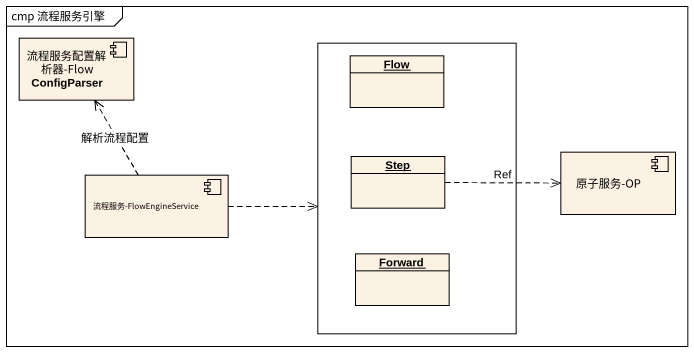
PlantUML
@startuml
mainframe cmp 流程服务引擎
allowmixing
hide circle
hide empty members
component "流程服务配置解析器-FlowConfigParser" as 流程服务配置解析器_FlowConfigParser
rectangle " " as rectangle1 {
  object Flow
  object Step
  object Forward
}
component "原子服务-OP" as 原子服务_OP
component "流程服务-FlowEngineService" as 流程服务_FlowEngineService
Step .right.> 原子服务_OP : Ref
流程服务_FlowEngineService .up.> 流程服务配置解析器_FlowConfigParser : 解析流程配置
流程服务_FlowEngineService .right.> rectangle1
@enduml
